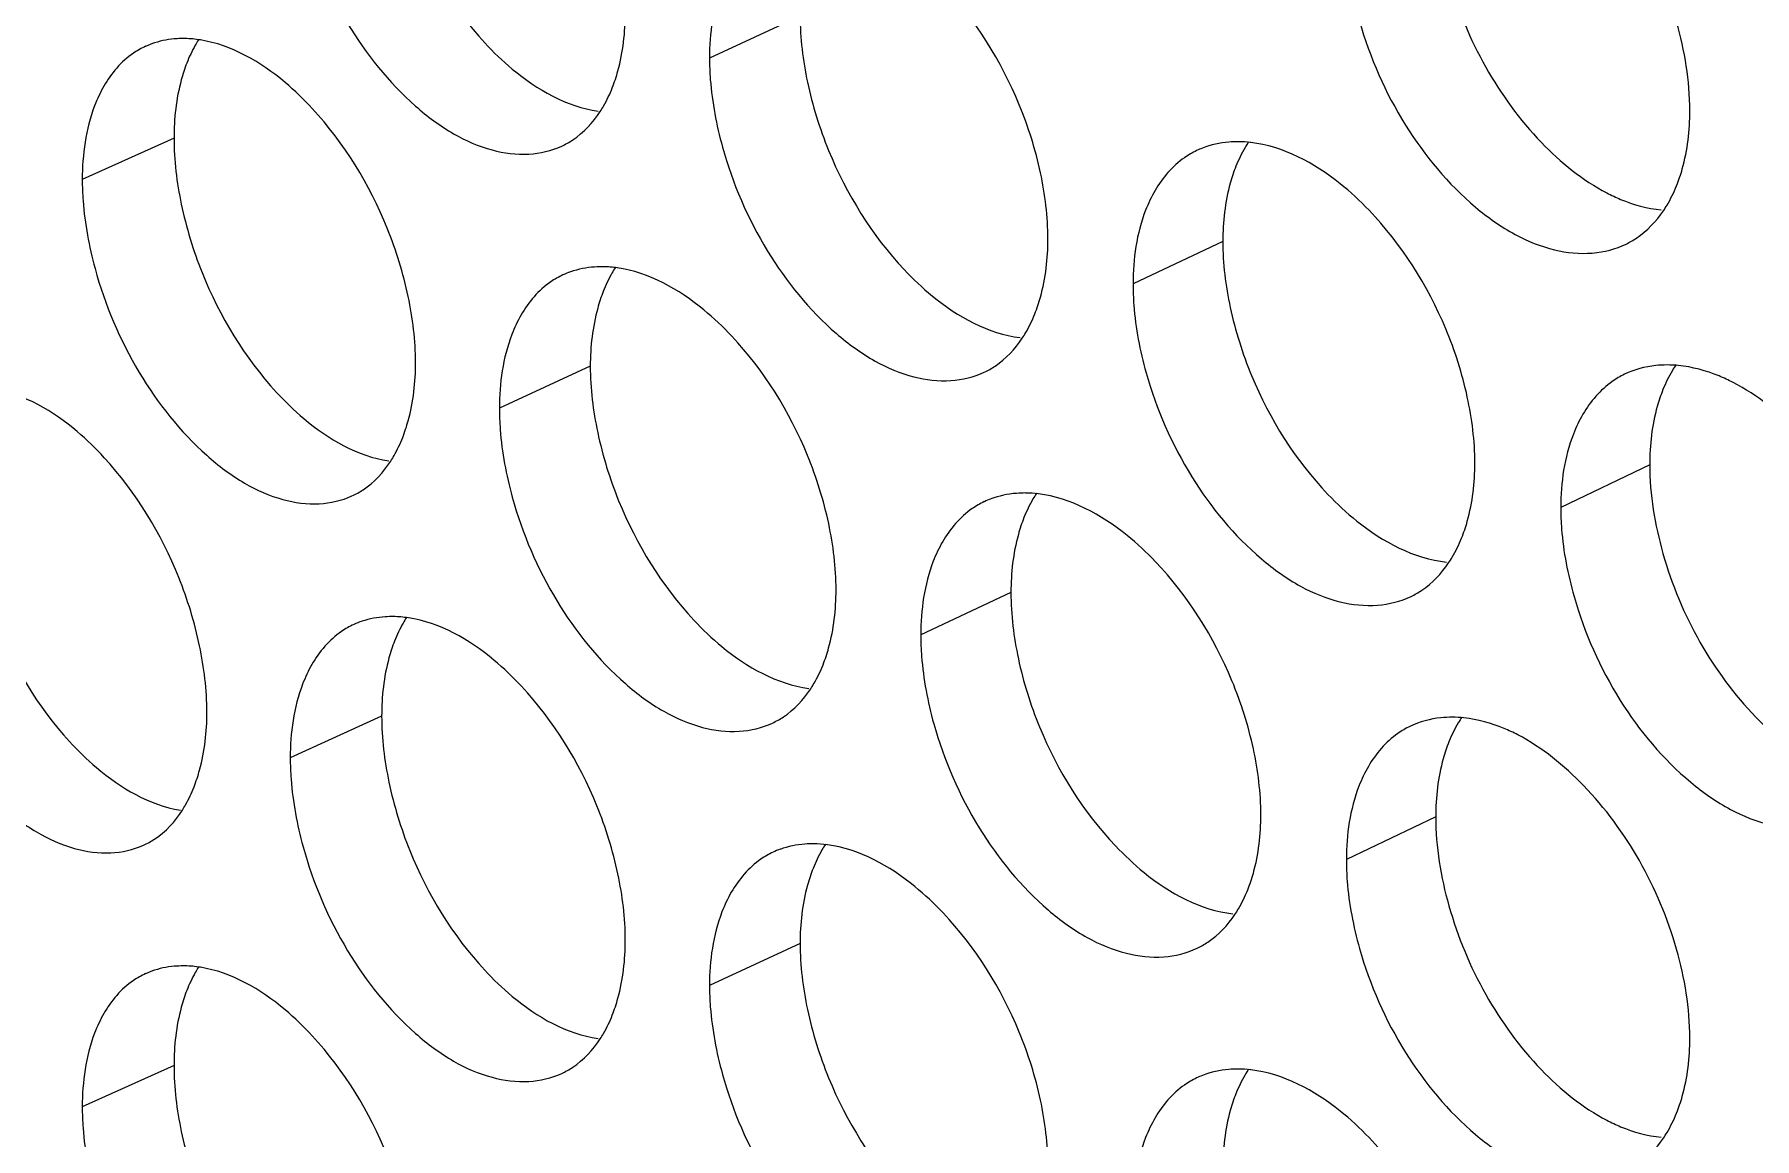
# Model space of a CAD drawing. Header units: millimetres. Extents: x 1177 to 4147, y 93 to 2194.
# Drawn here: x 2562.51 to 2577.12, y 894.5 to 903.88 of the extents above; entities that cross this region are included whole.
import ezdxf

# ---------------------------------------------------------------- set-up
doc = ezdxf.new("R2010")
doc.units = ezdxf.units.MM
doc.header["$LTSCALE"] = 0.1
doc.layers.get('0').update_dxf_attribs({"lineweight": 13})
doc.layers.add('标注', color=251, linetype='Continuous', lineweight=9)

# ---------------------------------------------------------------- blocks, each defined once
blk = doc.blocks.new('02')
at = {"layer": '标注'}
for p, q in [((4439.148, 882.748), (4438.049, 882.237)), ((4431.553, 881.268), (4430.44, 880.765)), ((4431.553, 881.268), (4430.44, 880.765)), ((4444.276, 880.014), (4443.187, 879.499)), ((4436.603, 878.499), (4435.5, 877.991)), ((4436.603, 878.499), (4435.5, 877.991)), ((4449.455, 877.305), (4448.376, 876.785)), ((4441.706, 875.753), (4440.612, 875.24)), ((4441.706, 875.753), (4440.612, 875.24)), ((4434.072, 874.255), (4432.963, 873.75)), ((4446.859, 873.032), (4445.775, 872.514)), ((4446.859, 873.032), (4445.775, 872.514)), ((4439.148, 871.498), (4438.049, 870.987)), ((4431.553, 870.018), (4430.44, 869.515))]:
    blk.add_line(p, q, dxfattribs=at)
for centre, radius, start, end in [((4431.628, 881.454), 1.017, 107.7472, 114.3481), ((4431.628, 881.454), 1.017, 107.7472, 114.3481), ((4444.413, 880.158), 1.06, 111.219, 115.391), ((4444.455, 879.812), 1.411, 83.5175, 89.6286), ((4436.704, 878.668), 1.034, 109.1713, 114.7632), ((4436.704, 878.668), 1.034, 109.1713, 114.7632), ((4436.739, 878.323), 1.384, 82.0095, 89.1943), ((4436.739, 878.323), 1.384, 82.0095, 89.1943), ((4449.664, 877.085), 1.43, 84.4925, 89.9118), ((4441.831, 875.905), 1.051, 110.5478, 115.181), ((4441.831, 875.905), 1.051, 110.5478, 115.181), ((4441.87, 875.56), 1.402, 83.021, 89.4851), ((4441.87, 875.56), 1.402, 83.021, 89.4851), ((4434.159, 874.433), 1.026, 108.4653, 114.5554), ((4447.053, 872.821), 1.421, 84.008, 89.7708), ((4447.053, 872.821), 1.421, 84.008, 89.7708), ((4439.261, 871.659), 1.043, 109.8653, 114.9718), ((4439.298, 871.313), 1.393, 82.5184, 89.3404), ((4431.628, 870.204), 1.017, 107.7472, 114.3481), ((4444.413, 868.908), 1.06, 111.219, 115.391), ((4444.455, 868.562), 1.411, 83.5175, 89.6286)]:
    blk.add_arc(centre, radius, start, end, dxfattribs=at)
for points, knots in [([(4434.072, 885.505), (4434.072, 885.236), (4434.141, 884.677), (4434.473, 883.597), (4434.934, 882.842), (4435.322, 882.424)], [0, 0, 0, 0, 0.23857, 0.494512, 1, 1, 1, 1]), ([(4449.942, 881.6), (4449.942, 881.963), (4449.815, 882.715), (4449.375, 883.767), (4448.716, 884.662), (4448.152, 885.123), (4447.855, 885.278)], [0, 0, 0, 0, 0.247645, 0.51293, 0.771215, 1, 1, 1, 1]), ([(4446.859, 884.282), (4446.859, 883.919), (4446.985, 883.167), (4447.421, 882.114), (4448.076, 881.218), (4448.638, 880.756), (4448.935, 880.602)], [0, 0, 0, 0, 0.247948, 0.513377, 0.771501, 1, 1, 1, 1]), ([(4433.119, 883.921), (4433.24, 883.48), (4433.594, 882.65), (4434.278, 881.791), (4434.915, 881.313), (4435.386, 881.107), (4435.845, 881.047), (4436.132, 881.114), (4436.256, 881.171)], [0, 0, 0, 0, 0.29785, 0.579458, 0.703775, 0.813505, 0.91067, 1, 1, 1, 1]), ([(4438.314, 883.37), (4438.27, 883.293), (4438.104, 882.938), (4438.049, 882.539), (4438.049, 882.237)], [0, 0, 0, 0, 0.22617, 1, 1, 1, 1]), ([(4442.155, 880.045), (4442.155, 880.314), (4442.085, 880.872), (4441.745, 881.951), (4441.276, 882.703), (4440.884, 883.118)], [0, 0, 0, 0, 0.238218, 0.493853, 1, 1, 1, 1]), ([(4436.87, 881.879), (4436.897, 881.946), (4436.993, 882.239), (4437.028, 882.551), (4437.028, 882.788)], [0, 0, 0, 0, 0.231729, 1, 1, 1, 1]), ([(4439.148, 882.748), (4439.148, 882.479), (4439.218, 881.92), (4439.554, 880.84), (4440.02, 880.088), (4440.411, 879.672)], [0, 0, 0, 0, 0.238432, 0.494215, 1, 1, 1, 1]), ([(4445.935, 882.686), (4446.06, 882.244), (4446.427, 881.412), (4447.134, 880.559), (4447.792, 880.091), (4448.277, 879.894), (4448.748, 879.846), (4449.042, 879.921), (4449.169, 879.982)], [0, 0, 0, 0, 0.295542, 0.576027, 0.700439, 0.810823, 0.909172, 1, 1, 1, 1]), ([(4431.209, 882.381), (4431.157, 882.357), (4430.95, 882.242), (4430.791, 882.052), (4430.702, 881.897)], [0, 0, 0, 0, 0.240568, 1, 1, 1, 1]), ([(4431.209, 882.381), (4431.157, 882.357), (4430.95, 882.242), (4430.791, 882.052), (4430.702, 881.897)], [0, 0, 0, 0, 0.240568, 1, 1, 1, 1]), ([(4431.685, 882.475), (4431.653, 882.475), (4431.53, 882.473), (4431.406, 882.451), (4431.318, 882.423)], [0, 0, 0, 0, 0.25692, 1, 1, 1, 1]), ([(4431.685, 882.475), (4431.653, 882.475), (4431.53, 882.473), (4431.406, 882.451), (4431.318, 882.423)], [0, 0, 0, 0, 0.25692, 1, 1, 1, 1]), ([(4431.85, 882.46), (4431.836, 882.438), (4431.782, 882.347), (4431.737, 882.251), (4431.708, 882.176)], [0, 0, 0, 0, 0.242162, 1, 1, 1, 1]), ([(4431.85, 882.46), (4431.836, 882.438), (4431.782, 882.347), (4431.737, 882.251), (4431.708, 882.176)], [0, 0, 0, 0, 0.242162, 1, 1, 1, 1]), ([(4433.231, 881.625), (4433.127, 881.737), (4432.745, 882.109), (4432.252, 882.398), (4431.873, 882.458)], [0, 0, 0, 0, 0.28502, 1, 1, 1, 1]), ([(4433.231, 881.625), (4433.127, 881.737), (4432.745, 882.109), (4432.252, 882.398), (4431.873, 882.458)], [0, 0, 0, 0, 0.28502, 1, 1, 1, 1]), ([(4435.322, 882.424), (4435.427, 882.311), (4435.814, 881.937), (4436.316, 881.648), (4436.699, 881.594)], [0, 0, 0, 0, 0.285106, 1, 1, 1, 1]), ([(4431.708, 882.176), (4431.682, 882.11), (4431.587, 881.816), (4431.553, 881.505), (4431.553, 881.268)], [0, 0, 0, 0, 0.231346, 1, 1, 1, 1]), ([(4431.708, 882.176), (4431.682, 882.11), (4431.587, 881.816), (4431.553, 881.505), (4431.553, 881.268)], [0, 0, 0, 0, 0.231346, 1, 1, 1, 1]), ([(4438.049, 882.237), (4438.049, 882.151), (4438.064, 881.787), (4438.133, 881.426), (4438.207, 881.159)], [0, 0, 0, 0, 0.238316, 1, 1, 1, 1]), ([(4430.702, 881.897), (4430.658, 881.821), (4430.494, 881.465), (4430.44, 881.067), (4430.44, 880.765)], [0, 0, 0, 0, 0.225445, 1, 1, 1, 1]), ([(4430.702, 881.897), (4430.658, 881.821), (4430.494, 881.465), (4430.44, 881.067), (4430.44, 880.765)], [0, 0, 0, 0, 0.225445, 1, 1, 1, 1]), ([(4436.723, 881.589), (4436.737, 881.611), (4436.794, 881.704), (4436.84, 881.803), (4436.87, 881.879)], [0, 0, 0, 0, 0.242235, 1, 1, 1, 1]), ([(4434.484, 878.544), (4434.484, 878.813), (4434.414, 879.371), (4434.08, 880.452), (4433.619, 881.207), (4433.231, 881.625)], [0, 0, 0, 0, 0.238425, 0.494301, 1, 1, 1, 1]), ([(4434.484, 878.544), (4434.484, 878.813), (4434.414, 879.371), (4434.08, 880.452), (4433.619, 881.207), (4433.231, 881.625)], [0, 0, 0, 0, 0.238425, 0.494301, 1, 1, 1, 1]), ([(4436.256, 881.171), (4436.303, 881.192), (4436.487, 881.295), (4436.636, 881.456), (4436.723, 881.589)], [0, 0, 0, 0, 0.242501, 1, 1, 1, 1]), ([(4449.781, 880.69), (4449.808, 880.756), (4449.907, 881.05), (4449.942, 881.363), (4449.942, 881.6)], [0, 0, 0, 0, 0.232474, 1, 1, 1, 1]), ([(4431.553, 881.268), (4431.553, 880.999), (4431.622, 880.44), (4431.952, 879.359), (4432.41, 878.602), (4432.797, 878.183)], [0, 0, 0, 0, 0.238639, 0.494661, 1, 1, 1, 1]), ([(4431.553, 881.268), (4431.553, 880.999), (4431.622, 880.44), (4431.952, 879.359), (4432.41, 878.602), (4432.797, 878.183)], [0, 0, 0, 0, 0.238639, 0.494661, 1, 1, 1, 1]), ([(4438.207, 881.159), (4438.329, 880.717), (4438.688, 879.887), (4439.382, 879.03), (4440.027, 878.556), (4440.504, 878.354), (4440.967, 878.299), (4441.257, 878.368), (4441.383, 878.427)], [0, 0, 0, 0, 0.29692, 0.578074, 0.702428, 0.812421, 0.910064, 1, 1, 1, 1]), ([(4443.959, 881.116), (4443.908, 881.091), (4443.703, 880.973), (4443.544, 880.786), (4443.454, 880.631)], [0, 0, 0, 0, 0.241601, 1, 1, 1, 1]), ([(4444.464, 881.223), (4444.426, 881.223), (4444.279, 881.218), (4444.132, 881.186), (4444.03, 881.146)], [0, 0, 0, 0, 0.257534, 1, 1, 1, 1]), ([(4444.59, 881.223), (4444.575, 881.2), (4444.515, 881.105), (4444.467, 881.004), (4444.435, 880.925)], [0, 0, 0, 0, 0.242329, 1, 1, 1, 1]), ([(4446.05, 880.392), (4445.94, 880.507), (4445.535, 880.884), (4445.01, 881.17), (4444.615, 881.214)], [0, 0, 0, 0, 0.284731, 1, 1, 1, 1]), ([(4444.435, 880.925), (4444.409, 880.858), (4444.311, 880.564), (4444.276, 880.252), (4444.276, 880.014)], [0, 0, 0, 0, 0.232089, 1, 1, 1, 1]), ([(4430.44, 880.765), (4430.44, 880.678), (4430.455, 880.314), (4430.522, 879.953), (4430.595, 879.686)], [0, 0, 0, 0, 0.238227, 1, 1, 1, 1]), ([(4430.44, 880.765), (4430.44, 880.678), (4430.455, 880.314), (4430.522, 879.953), (4430.595, 879.686)], [0, 0, 0, 0, 0.238227, 1, 1, 1, 1]), ([(4449.621, 880.385), (4449.637, 880.408), (4449.698, 880.505), (4449.749, 880.609), (4449.781, 880.69)], [0, 0, 0, 0, 0.242432, 1, 1, 1, 1]), ([(4443.454, 880.631), (4443.41, 880.555), (4443.243, 880.2), (4443.187, 879.801), (4443.187, 879.499)], [0, 0, 0, 0, 0.226658, 1, 1, 1, 1]), ([(4448.935, 880.602), (4448.99, 880.574), (4449.199, 880.476), (4449.427, 880.413), (4449.595, 880.397)], [0, 0, 0, 0, 0.266559, 1, 1, 1, 1]), ([(4447.334, 877.325), (4447.334, 877.594), (4447.263, 878.152), (4446.92, 879.231), (4446.446, 879.98), (4446.05, 880.392)], [0, 0, 0, 0, 0.238081, 0.493556, 1, 1, 1, 1]), ([(4449.169, 879.982), (4449.213, 880.004), (4449.39, 880.105), (4449.535, 880.258), (4449.621, 880.385)], [0, 0, 0, 0, 0.2437, 1, 1, 1, 1]), ([(4441.996, 879.135), (4442.023, 879.202), (4442.12, 879.495), (4442.155, 879.807), (4442.155, 880.045)], [0, 0, 0, 0, 0.232027, 1, 1, 1, 1]), ([(4444.276, 880.014), (4444.276, 879.746), (4444.347, 879.187), (4444.686, 878.108), (4445.157, 877.358), (4445.552, 876.945)], [0, 0, 0, 0, 0.238296, 0.493918, 1, 1, 1, 1]), ([(4430.595, 879.686), (4430.715, 879.245), (4431.066, 878.416), (4431.746, 877.556), (4432.379, 877.075), (4432.847, 876.867), (4433.303, 876.806), (4433.588, 876.87), (4433.712, 876.927)], [0, 0, 0, 0, 0.298318, 0.580156, 0.704454, 0.814053, 0.910977, 1, 1, 1, 1]), ([(4430.595, 879.686), (4430.715, 879.245), (4431.066, 878.416), (4431.746, 877.556), (4432.379, 877.075), (4432.847, 876.867), (4433.303, 876.806), (4433.588, 876.87), (4433.712, 876.927)], [0, 0, 0, 0, 0.298318, 0.580156, 0.704454, 0.814053, 0.910977, 1, 1, 1, 1]), ([(4436.27, 879.607), (4436.219, 879.583), (4436.013, 879.467), (4435.853, 879.278), (4435.764, 879.123)], [0, 0, 0, 0, 0.240997, 1, 1, 1, 1]), ([(4436.27, 879.607), (4436.219, 879.583), (4436.013, 879.467), (4435.853, 879.278), (4435.764, 879.123)], [0, 0, 0, 0, 0.240997, 1, 1, 1, 1]), ([(4436.758, 879.706), (4436.724, 879.707), (4436.59, 879.703), (4436.457, 879.677), (4436.364, 879.645)], [0, 0, 0, 0, 0.257182, 1, 1, 1, 1]), ([(4436.758, 879.706), (4436.724, 879.707), (4436.59, 879.703), (4436.457, 879.677), (4436.364, 879.645)], [0, 0, 0, 0, 0.257182, 1, 1, 1, 1]), ([(4436.907, 879.697), (4436.893, 879.675), (4436.837, 879.583), (4436.79, 879.484), (4436.76, 879.408)], [0, 0, 0, 0, 0.24222, 1, 1, 1, 1]), ([(4436.907, 879.697), (4436.893, 879.675), (4436.837, 879.583), (4436.79, 879.484), (4436.76, 879.408)], [0, 0, 0, 0, 0.24222, 1, 1, 1, 1]), ([(4438.32, 878.864), (4438.214, 878.977), (4437.822, 879.351), (4437.316, 879.639), (4436.931, 879.693)], [0, 0, 0, 0, 0.284921, 1, 1, 1, 1]), ([(4438.32, 878.864), (4438.214, 878.977), (4437.822, 879.351), (4437.316, 879.639), (4436.931, 879.693)], [0, 0, 0, 0, 0.284921, 1, 1, 1, 1]), ([(4440.411, 879.672), (4440.518, 879.558), (4440.914, 879.182), (4441.429, 878.895), (4441.819, 878.847)], [0, 0, 0, 0, 0.284983, 1, 1, 1, 1]), ([(4436.76, 879.408), (4436.734, 879.341), (4436.638, 879.048), (4436.603, 878.736), (4436.603, 878.499)], [0, 0, 0, 0, 0.231643, 1, 1, 1, 1]), ([(4436.76, 879.408), (4436.734, 879.341), (4436.638, 879.048), (4436.603, 878.736), (4436.603, 878.499)], [0, 0, 0, 0, 0.231643, 1, 1, 1, 1]), ([(4443.187, 879.499), (4443.187, 879.412), (4443.202, 879.048), (4443.271, 878.688), (4443.346, 878.421)], [0, 0, 0, 0, 0.238377, 1, 1, 1, 1]), ([(4435.764, 879.123), (4435.72, 879.046), (4435.555, 878.691), (4435.5, 878.293), (4435.5, 877.991)], [0, 0, 0, 0, 0.225927, 1, 1, 1, 1]), ([(4435.764, 879.123), (4435.72, 879.046), (4435.555, 878.691), (4435.5, 878.293), (4435.5, 877.991)], [0, 0, 0, 0, 0.225927, 1, 1, 1, 1]), ([(4441.844, 878.839), (4441.858, 878.862), (4441.917, 878.956), (4441.965, 879.057), (4441.996, 879.135)], [0, 0, 0, 0, 0.242305, 1, 1, 1, 1]), ([(4439.585, 875.788), (4439.585, 876.057), (4439.515, 876.616), (4439.177, 877.695), (4438.711, 878.448), (4438.32, 878.864)], [0, 0, 0, 0, 0.238287, 0.494002, 1, 1, 1, 1]), ([(4439.585, 875.788), (4439.585, 876.057), (4439.515, 876.616), (4439.177, 877.695), (4438.711, 878.448), (4438.32, 878.864)], [0, 0, 0, 0, 0.238287, 0.494002, 1, 1, 1, 1]), ([(4441.383, 878.427), (4441.428, 878.449), (4441.61, 878.551), (4441.757, 878.708), (4441.844, 878.839)], [0, 0, 0, 0, 0.243002, 1, 1, 1, 1]), ([(4434.327, 877.635), (4434.353, 877.702), (4434.449, 877.995), (4434.484, 878.307), (4434.484, 878.544)], [0, 0, 0, 0, 0.23158, 1, 1, 1, 1]), ([(4434.327, 877.635), (4434.353, 877.702), (4434.449, 877.995), (4434.484, 878.307), (4434.484, 878.544)], [0, 0, 0, 0, 0.23158, 1, 1, 1, 1]), ([(4436.603, 878.499), (4436.603, 878.229), (4436.673, 877.671), (4437.007, 876.591), (4437.47, 875.837), (4437.86, 875.42)], [0, 0, 0, 0, 0.238501, 0.494363, 1, 1, 1, 1]), ([(4436.603, 878.499), (4436.603, 878.229), (4436.673, 877.671), (4437.007, 876.591), (4437.47, 875.837), (4437.86, 875.42)], [0, 0, 0, 0, 0.238501, 0.494363, 1, 1, 1, 1]), ([(4443.346, 878.421), (4443.47, 877.979), (4443.834, 877.148), (4444.537, 876.294), (4445.19, 875.823), (4445.673, 875.625), (4446.142, 875.574), (4446.434, 875.647), (4446.561, 875.708)], [0, 0, 0, 0, 0.295999, 0.576706, 0.701098, 0.811352, 0.909467, 1, 1, 1, 1]), ([(4449.148, 878.402), (4449.097, 878.377), (4448.894, 878.258), (4448.735, 878.071), (4448.645, 877.917)], [0, 0, 0, 0, 0.241979, 1, 1, 1, 1]), ([(4449.666, 878.515), (4449.62, 878.515), (4449.443, 878.506), (4449.267, 878.459), (4449.148, 878.402)], [0, 0, 0, 0, 0.258394, 1, 1, 1, 1]), ([(4449.775, 878.52), (4449.76, 878.497), (4449.699, 878.4), (4449.648, 878.297), (4449.616, 878.216)], [0, 0, 0, 0, 0.242417, 1, 1, 1, 1]), ([(4450.466, 878.304), (4450.411, 878.332), (4450.2, 878.43), (4449.971, 878.492), (4449.801, 878.508)], [0, 0, 0, 0, 0.266613, 1, 1, 1, 1]), ([(4430.706, 877.39), (4430.604, 877.502), (4430.226, 877.871), (4429.739, 878.162), (4429.364, 878.224)], [0, 0, 0, 0, 0.285061, 1, 1, 1, 1]), ([(4432.797, 878.183), (4432.9, 878.071), (4433.283, 877.698), (4433.779, 877.408), (4434.158, 877.351)], [0, 0, 0, 0, 0.285159, 1, 1, 1, 1]), ([(4432.797, 878.183), (4432.9, 878.071), (4433.283, 877.698), (4433.779, 877.408), (4434.158, 877.351)], [0, 0, 0, 0, 0.285159, 1, 1, 1, 1]), ([(4449.616, 878.216), (4449.589, 878.15), (4449.491, 877.856), (4449.455, 877.543), (4449.455, 877.305)], [0, 0, 0, 0, 0.232387, 1, 1, 1, 1]), ([(4452.564, 874.631), (4452.564, 874.994), (4452.436, 875.746), (4451.993, 876.797), (4451.331, 877.691), (4450.765, 878.15), (4450.466, 878.304)], [0, 0, 0, 0, 0.24746, 0.512581, 0.770891, 1, 1, 1, 1]), ([(4435.5, 877.991), (4435.5, 877.904), (4435.515, 877.54), (4435.583, 877.179), (4435.657, 876.912)], [0, 0, 0, 0, 0.238286, 1, 1, 1, 1]), ([(4435.5, 877.991), (4435.5, 877.904), (4435.515, 877.54), (4435.583, 877.179), (4435.657, 876.912)], [0, 0, 0, 0, 0.238286, 1, 1, 1, 1]), ([(4448.645, 877.917), (4448.6, 877.84), (4448.432, 877.486), (4448.376, 877.086), (4448.376, 876.785)], [0, 0, 0, 0, 0.227147, 1, 1, 1, 1]), ([(4434.182, 877.348), (4434.196, 877.37), (4434.251, 877.462), (4434.297, 877.56), (4434.327, 877.635)], [0, 0, 0, 0, 0.242205, 1, 1, 1, 1]), ([(4434.182, 877.348), (4434.196, 877.37), (4434.251, 877.462), (4434.297, 877.56), (4434.327, 877.635)], [0, 0, 0, 0, 0.242205, 1, 1, 1, 1]), ([(4431.952, 874.305), (4431.952, 874.574), (4431.883, 875.133), (4431.551, 876.214), (4431.092, 876.97), (4430.706, 877.39)], [0, 0, 0, 0, 0.238495, 0.494451, 1, 1, 1, 1]), ([(4433.712, 876.927), (4433.759, 876.948), (4433.945, 877.051), (4434.095, 877.213), (4434.182, 877.348)], [0, 0, 0, 0, 0.242239, 1, 1, 1, 1]), ([(4433.712, 876.927), (4433.759, 876.948), (4433.945, 877.051), (4434.095, 877.213), (4434.182, 877.348)], [0, 0, 0, 0, 0.242239, 1, 1, 1, 1]), ([(4447.173, 876.415), (4447.2, 876.482), (4447.299, 876.776), (4447.334, 877.088), (4447.334, 877.325)], [0, 0, 0, 0, 0.232325, 1, 1, 1, 1]), ([(4449.455, 877.305), (4449.455, 876.942), (4449.582, 876.19), (4450.02, 875.139), (4450.678, 874.244), (4451.243, 873.784), (4451.541, 873.63)], [0, 0, 0, 0, 0.247764, 0.513029, 0.771178, 1, 1, 1, 1]), ([(4429.047, 877.036), (4429.047, 876.767), (4429.116, 876.208), (4429.444, 875.127), (4429.9, 874.369), (4430.284, 873.949)], [0, 0, 0, 0, 0.238709, 0.494811, 1, 1, 1, 1]), ([(4435.657, 876.912), (4435.778, 876.47), (4436.135, 875.641), (4436.823, 874.783), (4437.464, 874.307), (4437.939, 874.102), (4438.399, 874.045), (4438.688, 874.113), (4438.813, 874.171)], [0, 0, 0, 0, 0.297384, 0.578764, 0.7031, 0.812961, 0.910366, 1, 1, 1, 1]), ([(4435.657, 876.912), (4435.778, 876.47), (4436.135, 875.641), (4436.823, 874.783), (4437.464, 874.307), (4437.939, 874.102), (4438.399, 874.045), (4438.688, 874.113), (4438.813, 874.171)], [0, 0, 0, 0, 0.297384, 0.578764, 0.7031, 0.812961, 0.910366, 1, 1, 1, 1]), ([(4441.883, 876.962), (4441.846, 876.962), (4441.703, 876.957), (4441.561, 876.927), (4441.462, 876.89)], [0, 0, 0, 0, 0.257421, 1, 1, 1, 1]), ([(4441.883, 876.962), (4441.846, 876.962), (4441.703, 876.957), (4441.561, 876.927), (4441.462, 876.89)], [0, 0, 0, 0, 0.257421, 1, 1, 1, 1]), ([(4442.016, 876.958), (4442.001, 876.936), (4441.943, 876.842), (4441.895, 876.741), (4441.864, 876.663)], [0, 0, 0, 0, 0.24229, 1, 1, 1, 1]), ([(4442.016, 876.958), (4442.001, 876.936), (4441.943, 876.842), (4441.895, 876.741), (4441.864, 876.663)], [0, 0, 0, 0, 0.24229, 1, 1, 1, 1]), ([(4443.46, 876.127), (4443.352, 876.241), (4442.951, 876.617), (4442.433, 876.904), (4442.04, 876.951)], [0, 0, 0, 0, 0.2848, 1, 1, 1, 1]), ([(4443.46, 876.127), (4443.352, 876.241), (4442.951, 876.617), (4442.433, 876.904), (4442.04, 876.951)], [0, 0, 0, 0, 0.2848, 1, 1, 1, 1]), ([(4445.552, 876.945), (4445.662, 876.83), (4446.067, 876.451), (4446.594, 876.166), (4446.991, 876.124)], [0, 0, 0, 0, 0.28484, 1, 1, 1, 1]), ([(4441.383, 876.857), (4441.332, 876.833), (4441.127, 876.715), (4440.967, 876.527), (4440.878, 876.372)], [0, 0, 0, 0, 0.241405, 1, 1, 1, 1]), ([(4441.383, 876.857), (4441.332, 876.833), (4441.127, 876.715), (4440.967, 876.527), (4440.878, 876.372)], [0, 0, 0, 0, 0.241405, 1, 1, 1, 1]), ([(4448.376, 876.785), (4448.376, 876.698), (4448.391, 876.334), (4448.461, 875.974), (4448.537, 875.708)], [0, 0, 0, 0, 0.238439, 1, 1, 1, 1]), ([(4441.864, 876.663), (4441.838, 876.596), (4441.74, 876.303), (4441.706, 875.99), (4441.706, 875.753)], [0, 0, 0, 0, 0.231941, 1, 1, 1, 1]), ([(4441.864, 876.663), (4441.838, 876.596), (4441.74, 876.303), (4441.706, 875.99), (4441.706, 875.753)], [0, 0, 0, 0, 0.231941, 1, 1, 1, 1]), ([(4440.878, 876.372), (4440.833, 876.296), (4440.667, 875.941), (4440.612, 875.542), (4440.612, 875.24)], [0, 0, 0, 0, 0.226413, 1, 1, 1, 1]), ([(4440.878, 876.372), (4440.833, 876.296), (4440.667, 875.941), (4440.612, 875.542), (4440.612, 875.24)], [0, 0, 0, 0, 0.226413, 1, 1, 1, 1]), ([(4447.016, 876.114), (4447.031, 876.137), (4447.092, 876.233), (4447.141, 876.336), (4447.173, 876.415)], [0, 0, 0, 0, 0.242387, 1, 1, 1, 1]), ([(4444.738, 873.057), (4444.738, 873.326), (4444.667, 873.884), (4444.326, 874.963), (4443.855, 875.713), (4443.46, 876.127)], [0, 0, 0, 0, 0.23815, 0.493704, 1, 1, 1, 1]), ([(4444.738, 873.057), (4444.738, 873.326), (4444.667, 873.884), (4444.326, 874.963), (4443.855, 875.713), (4443.46, 876.127)], [0, 0, 0, 0, 0.23815, 0.493704, 1, 1, 1, 1]), ([(4446.561, 875.708), (4446.606, 875.729), (4446.784, 875.831), (4446.93, 875.985), (4447.016, 876.114)], [0, 0, 0, 0, 0.243475, 1, 1, 1, 1]), ([(4439.427, 874.879), (4439.453, 874.946), (4439.55, 875.239), (4439.585, 875.551), (4439.585, 875.788)], [0, 0, 0, 0, 0.231878, 1, 1, 1, 1]), ([(4439.427, 874.879), (4439.453, 874.946), (4439.55, 875.239), (4439.585, 875.551), (4439.585, 875.788)], [0, 0, 0, 0, 0.231878, 1, 1, 1, 1]), ([(4441.706, 875.753), (4441.706, 875.484), (4441.776, 874.926), (4442.114, 873.846), (4442.582, 873.095), (4442.975, 872.68)], [0, 0, 0, 0, 0.238364, 0.494066, 1, 1, 1, 1]), ([(4441.706, 875.753), (4441.706, 875.484), (4441.776, 874.926), (4442.114, 873.846), (4442.582, 873.095), (4442.975, 872.68)], [0, 0, 0, 0, 0.238364, 0.494066, 1, 1, 1, 1]), ([(4448.537, 875.708), (4448.662, 875.265), (4449.032, 874.432), (4449.744, 873.581), (4450.405, 873.115), (4450.894, 872.92), (4451.368, 872.874), (4451.662, 872.951), (4451.79, 873.013)], [0, 0, 0, 0, 0.295087, 0.575352, 0.699785, 0.810298, 0.90888, 1, 1, 1, 1]), ([(4428.084, 875.456), (4428.203, 875.016), (4428.552, 874.187), (4429.226, 873.326), (4429.855, 872.844), (4430.321, 872.634), (4430.774, 872.57), (4431.058, 872.633), (4431.182, 872.689)], [0, 0, 0, 0, 0.298788, 0.580857, 0.705138, 0.814605, 0.911286, 1, 1, 1, 1]), ([(4434.215, 875.462), (4434.182, 875.463), (4434.053, 875.46), (4433.925, 875.436), (4433.835, 875.406)], [0, 0, 0, 0, 0.257054, 1, 1, 1, 1]), ([(4434.372, 875.45), (4434.358, 875.429), (4434.303, 875.337), (4434.257, 875.24), (4434.228, 875.164)], [0, 0, 0, 0, 0.242189, 1, 1, 1, 1]), ([(4435.769, 874.617), (4435.664, 874.729), (4435.277, 875.102), (4434.778, 875.391), (4434.396, 875.447)], [0, 0, 0, 0, 0.284973, 1, 1, 1, 1]), ([(4433.733, 875.366), (4433.681, 875.342), (4433.475, 875.226), (4433.315, 875.037), (4433.226, 874.882)], [0, 0, 0, 0, 0.240785, 1, 1, 1, 1]), ([(4437.86, 875.42), (4437.966, 875.306), (4438.358, 874.931), (4438.866, 874.643), (4439.253, 874.592)], [0, 0, 0, 0, 0.285047, 1, 1, 1, 1]), ([(4437.86, 875.42), (4437.966, 875.306), (4438.358, 874.931), (4438.866, 874.643), (4439.253, 874.592)], [0, 0, 0, 0, 0.285047, 1, 1, 1, 1]), ([(4440.612, 875.24), (4440.612, 875.153), (4440.627, 874.79), (4440.696, 874.429), (4440.77, 874.162)], [0, 0, 0, 0, 0.238347, 1, 1, 1, 1]), ([(4440.612, 875.24), (4440.612, 875.153), (4440.627, 874.79), (4440.696, 874.429), (4440.77, 874.162)], [0, 0, 0, 0, 0.238347, 1, 1, 1, 1]), ([(4434.228, 875.164), (4434.202, 875.098), (4434.106, 874.804), (4434.072, 874.492), (4434.072, 874.255)], [0, 0, 0, 0, 0.231495, 1, 1, 1, 1]), ([(4433.226, 874.882), (4433.182, 874.806), (4433.018, 874.45), (4432.963, 874.052), (4432.963, 873.75)], [0, 0, 0, 0, 0.225686, 1, 1, 1, 1]), ([(4439.277, 874.586), (4439.291, 874.609), (4439.349, 874.702), (4439.396, 874.802), (4439.427, 874.879)], [0, 0, 0, 0, 0.242268, 1, 1, 1, 1]), ([(4439.277, 874.586), (4439.291, 874.609), (4439.349, 874.702), (4439.396, 874.802), (4439.427, 874.879)], [0, 0, 0, 0, 0.242268, 1, 1, 1, 1]), ([(4437.028, 871.538), (4437.028, 871.807), (4436.958, 872.366), (4436.622, 873.446), (4436.159, 874.199), (4435.769, 874.617)], [0, 0, 0, 0, 0.238356, 0.494151, 1, 1, 1, 1]), ([(4438.813, 874.171), (4438.859, 874.193), (4439.042, 874.295), (4439.19, 874.454), (4439.277, 874.586)], [0, 0, 0, 0, 0.242755, 1, 1, 1, 1]), ([(4438.813, 874.171), (4438.859, 874.193), (4439.042, 874.295), (4439.19, 874.454), (4439.277, 874.586)], [0, 0, 0, 0, 0.242755, 1, 1, 1, 1]), ([(4431.796, 873.397), (4431.822, 873.464), (4431.918, 873.757), (4431.952, 874.068), (4431.952, 874.305)], [0, 0, 0, 0, 0.231431, 1, 1, 1, 1]), ([(4434.072, 874.255), (4434.072, 873.986), (4434.141, 873.427), (4434.473, 872.347), (4434.934, 871.592), (4435.322, 871.174)], [0, 0, 0, 0, 0.23857, 0.494512, 1, 1, 1, 1]), ([(4447.059, 874.241), (4447.013, 874.241), (4446.838, 874.233), (4446.665, 874.187), (4446.547, 874.131)], [0, 0, 0, 0, 0.258386, 1, 1, 1, 1]), ([(4447.059, 874.241), (4447.013, 874.241), (4446.838, 874.233), (4446.665, 874.187), (4446.547, 874.131)], [0, 0, 0, 0, 0.258386, 1, 1, 1, 1]), ([(4447.176, 874.243), (4447.161, 874.221), (4447.101, 874.125), (4447.051, 874.022), (4447.019, 873.943)], [0, 0, 0, 0, 0.242372, 1, 1, 1, 1]), ([(4447.176, 874.243), (4447.161, 874.221), (4447.101, 874.125), (4447.051, 874.022), (4447.019, 873.943)], [0, 0, 0, 0, 0.242372, 1, 1, 1, 1]), ([(4447.855, 874.028), (4447.8, 874.056), (4447.593, 874.153), (4447.368, 874.216), (4447.201, 874.233)], [0, 0, 0, 0, 0.266572, 1, 1, 1, 1]), ([(4447.855, 874.028), (4447.8, 874.056), (4447.593, 874.153), (4447.368, 874.216), (4447.201, 874.233)], [0, 0, 0, 0, 0.266572, 1, 1, 1, 1]), ([(4440.77, 874.162), (4440.893, 873.72), (4441.255, 872.889), (4441.953, 872.034), (4442.602, 871.562), (4443.082, 871.361), (4443.548, 871.308), (4443.839, 871.38), (4443.965, 871.439)], [0, 0, 0, 0, 0.296459, 0.577388, 0.701761, 0.811885, 0.909764, 1, 1, 1, 1]), ([(4440.77, 874.162), (4440.893, 873.72), (4441.255, 872.889), (4441.953, 872.034), (4442.602, 871.562), (4443.082, 871.361), (4443.548, 871.308), (4443.839, 871.38), (4443.965, 871.439)], [0, 0, 0, 0, 0.296459, 0.577388, 0.701761, 0.811885, 0.909764, 1, 1, 1, 1]), ([(4446.547, 874.131), (4446.496, 874.106), (4446.292, 873.988), (4446.133, 873.8), (4446.043, 873.646)], [0, 0, 0, 0, 0.241792, 1, 1, 1, 1]), ([(4446.547, 874.131), (4446.496, 874.106), (4446.292, 873.988), (4446.133, 873.8), (4446.043, 873.646)], [0, 0, 0, 0, 0.241792, 1, 1, 1, 1]), ([(4449.942, 870.35), (4449.942, 870.713), (4449.815, 871.465), (4449.375, 872.517), (4448.716, 873.412), (4448.152, 873.873), (4447.855, 874.028)], [0, 0, 0, 0, 0.247645, 0.51293, 0.771215, 1, 1, 1, 1]), ([(4449.942, 870.35), (4449.942, 870.713), (4449.815, 871.465), (4449.375, 872.517), (4448.716, 873.412), (4448.152, 873.873), (4447.855, 874.028)], [0, 0, 0, 0, 0.247645, 0.51293, 0.771215, 1, 1, 1, 1]), ([(4430.284, 873.949), (4430.387, 873.837), (4430.765, 873.466), (4431.254, 873.175), (4431.631, 873.115)], [0, 0, 0, 0, 0.285206, 1, 1, 1, 1]), ([(4447.019, 873.943), (4446.993, 873.876), (4446.895, 873.582), (4446.859, 873.269), (4446.859, 873.032)], [0, 0, 0, 0, 0.232238, 1, 1, 1, 1]), ([(4447.019, 873.943), (4446.993, 873.876), (4446.895, 873.582), (4446.859, 873.269), (4446.859, 873.032)], [0, 0, 0, 0, 0.232238, 1, 1, 1, 1]), ([(4432.963, 873.75), (4432.963, 873.663), (4432.978, 873.299), (4433.046, 872.938), (4433.119, 872.671)], [0, 0, 0, 0, 0.238256, 1, 1, 1, 1]), ([(4446.043, 873.646), (4445.998, 873.569), (4445.831, 873.215), (4445.775, 872.816), (4445.775, 872.514)], [0, 0, 0, 0, 0.226902, 1, 1, 1, 1]), ([(4446.043, 873.646), (4445.998, 873.569), (4445.831, 873.215), (4445.775, 872.816), (4445.775, 872.514)], [0, 0, 0, 0, 0.226902, 1, 1, 1, 1]), ([(4431.654, 873.114), (4431.667, 873.135), (4431.722, 873.226), (4431.767, 873.323), (4431.796, 873.397)], [0, 0, 0, 0, 0.242178, 1, 1, 1, 1]), ([(4431.182, 872.689), (4431.229, 872.71), (4431.417, 872.813), (4431.567, 872.977), (4431.654, 873.114)], [0, 0, 0, 0, 0.241969, 1, 1, 1, 1]), ([(4444.578, 872.147), (4444.605, 872.214), (4444.703, 872.507), (4444.738, 872.82), (4444.738, 873.057)], [0, 0, 0, 0, 0.232176, 1, 1, 1, 1]), ([(4444.578, 872.147), (4444.605, 872.214), (4444.703, 872.507), (4444.738, 872.82), (4444.738, 873.057)], [0, 0, 0, 0, 0.232176, 1, 1, 1, 1]), ([(4446.859, 873.032), (4446.859, 872.669), (4446.985, 871.917), (4447.421, 870.864), (4448.076, 869.968), (4448.638, 869.506), (4448.935, 869.352)], [0, 0, 0, 0, 0.247948, 0.513377, 0.771501, 1, 1, 1, 1]), ([(4446.859, 873.032), (4446.859, 872.669), (4446.985, 871.917), (4447.421, 870.864), (4448.076, 869.968), (4448.638, 869.506), (4448.935, 869.352)], [0, 0, 0, 0, 0.247948, 0.513377, 0.771501, 1, 1, 1, 1]), ([(4433.119, 872.671), (4433.24, 872.23), (4433.594, 871.4), (4434.278, 870.541), (4434.915, 870.063), (4435.386, 869.857), (4435.845, 869.797), (4436.132, 869.864), (4436.256, 869.921)], [0, 0, 0, 0, 0.29785, 0.579458, 0.703775, 0.813505, 0.91067, 1, 1, 1, 1]), ([(4438.82, 872.604), (4438.769, 872.58), (4438.563, 872.463), (4438.404, 872.274), (4438.314, 872.12)], [0, 0, 0, 0, 0.241203, 1, 1, 1, 1]), ([(4439.314, 872.706), (4439.278, 872.706), (4439.14, 872.702), (4439.003, 872.674), (4438.906, 872.639)], [0, 0, 0, 0, 0.257304, 1, 1, 1, 1]), ([(4439.455, 872.7), (4439.441, 872.678), (4439.383, 872.584), (4439.336, 872.485), (4439.306, 872.407)], [0, 0, 0, 0, 0.242253, 1, 1, 1, 1]), ([(4440.884, 871.868), (4440.776, 871.981), (4440.38, 872.356), (4439.868, 872.643), (4439.479, 872.694)], [0, 0, 0, 0, 0.284863, 1, 1, 1, 1]), ([(4442.975, 872.68), (4443.084, 872.566), (4443.484, 872.188), (4444.005, 871.902), (4444.398, 871.857)], [0, 0, 0, 0, 0.284914, 1, 1, 1, 1]), ([(4442.975, 872.68), (4443.084, 872.566), (4443.484, 872.188), (4444.005, 871.902), (4444.398, 871.857)], [0, 0, 0, 0, 0.284914, 1, 1, 1, 1]), ([(4445.775, 872.514), (4445.775, 872.427), (4445.79, 872.063), (4445.86, 871.703), (4445.935, 871.436)], [0, 0, 0, 0, 0.238408, 1, 1, 1, 1]), ([(4445.775, 872.514), (4445.775, 872.427), (4445.79, 872.063), (4445.86, 871.703), (4445.935, 871.436)], [0, 0, 0, 0, 0.238408, 1, 1, 1, 1]), ([(4439.306, 872.407), (4439.279, 872.341), (4439.183, 872.047), (4439.148, 871.735), (4439.148, 871.498)], [0, 0, 0, 0, 0.231792, 1, 1, 1, 1]), ([(4438.314, 872.12), (4438.27, 872.043), (4438.104, 871.688), (4438.049, 871.289), (4438.049, 870.987)], [0, 0, 0, 0, 0.22617, 1, 1, 1, 1]), ([(4444.423, 871.849), (4444.438, 871.871), (4444.498, 871.967), (4444.547, 872.068), (4444.578, 872.147)], [0, 0, 0, 0, 0.242345, 1, 1, 1, 1]), ([(4444.423, 871.849), (4444.438, 871.871), (4444.498, 871.967), (4444.547, 872.068), (4444.578, 872.147)], [0, 0, 0, 0, 0.242345, 1, 1, 1, 1]), ([(4442.155, 868.795), (4442.155, 869.064), (4442.085, 869.622), (4441.745, 870.701), (4441.276, 871.453), (4440.884, 871.868)], [0, 0, 0, 0, 0.238218, 0.493853, 1, 1, 1, 1]), ([(4443.965, 871.439), (4444.01, 871.461), (4444.191, 871.563), (4444.337, 871.719), (4444.423, 871.849)], [0, 0, 0, 0, 0.243242, 1, 1, 1, 1]), ([(4443.965, 871.439), (4444.01, 871.461), (4444.191, 871.563), (4444.337, 871.719), (4444.423, 871.849)], [0, 0, 0, 0, 0.243242, 1, 1, 1, 1]), ([(4436.87, 870.629), (4436.897, 870.696), (4436.993, 870.989), (4437.028, 871.301), (4437.028, 871.538)], [0, 0, 0, 0, 0.231729, 1, 1, 1, 1]), ([(4439.148, 871.498), (4439.148, 871.229), (4439.218, 870.67), (4439.554, 869.59), (4440.02, 868.838), (4440.411, 868.422)], [0, 0, 0, 0, 0.238432, 0.494215, 1, 1, 1, 1]), ([(4445.935, 871.436), (4446.06, 870.994), (4446.427, 870.162), (4447.134, 869.309), (4447.792, 868.841), (4448.277, 868.644), (4448.748, 868.596), (4449.042, 868.671), (4449.169, 868.732)], [0, 0, 0, 0, 0.295542, 0.576027, 0.700439, 0.810823, 0.909172, 1, 1, 1, 1]), ([(4445.935, 871.436), (4446.06, 870.994), (4446.427, 870.162), (4447.134, 869.309), (4447.792, 868.841), (4448.277, 868.644), (4448.748, 868.596), (4449.042, 868.671), (4449.169, 868.732)], [0, 0, 0, 0, 0.295542, 0.576027, 0.700439, 0.810823, 0.909172, 1, 1, 1, 1]), ([(4431.209, 871.131), (4431.157, 871.107), (4430.95, 870.992), (4430.791, 870.802), (4430.702, 870.647)], [0, 0, 0, 0, 0.240568, 1, 1, 1, 1]), ([(4431.685, 871.225), (4431.653, 871.225), (4431.53, 871.223), (4431.406, 871.201), (4431.318, 871.173)], [0, 0, 0, 0, 0.25692, 1, 1, 1, 1]), ([(4431.85, 871.21), (4431.836, 871.188), (4431.782, 871.097), (4431.737, 871.001), (4431.708, 870.926)], [0, 0, 0, 0, 0.242162, 1, 1, 1, 1]), ([(4433.231, 870.375), (4433.127, 870.487), (4432.745, 870.859), (4432.252, 871.148), (4431.873, 871.208)], [0, 0, 0, 0, 0.28502, 1, 1, 1, 1]), ([(4435.322, 871.174), (4435.427, 871.061), (4435.814, 870.687), (4436.316, 870.398), (4436.699, 870.344)], [0, 0, 0, 0, 0.285106, 1, 1, 1, 1]), ([(4431.708, 870.926), (4431.682, 870.86), (4431.587, 870.566), (4431.553, 870.255), (4431.553, 870.018)], [0, 0, 0, 0, 0.231346, 1, 1, 1, 1]), ([(4438.049, 870.987), (4438.049, 870.901), (4438.064, 870.537), (4438.133, 870.176), (4438.207, 869.909)], [0, 0, 0, 0, 0.238316, 1, 1, 1, 1]), ([(4430.702, 870.647), (4430.658, 870.571), (4430.494, 870.215), (4430.44, 869.817), (4430.44, 869.515)], [0, 0, 0, 0, 0.225445, 1, 1, 1, 1]), ([(4436.723, 870.339), (4436.737, 870.361), (4436.794, 870.454), (4436.84, 870.553), (4436.87, 870.629)], [0, 0, 0, 0, 0.242235, 1, 1, 1, 1]), ([(4434.484, 867.294), (4434.484, 867.563), (4434.414, 868.121), (4434.08, 869.202), (4433.619, 869.957), (4433.231, 870.375)], [0, 0, 0, 0, 0.238425, 0.494301, 1, 1, 1, 1]), ([(4436.256, 869.921), (4436.303, 869.942), (4436.487, 870.045), (4436.636, 870.206), (4436.723, 870.339)], [0, 0, 0, 0, 0.242501, 1, 1, 1, 1]), ([(4449.781, 869.44), (4449.808, 869.506), (4449.907, 869.8), (4449.942, 870.113), (4449.942, 870.35)], [0, 0, 0, 0, 0.232474, 1, 1, 1, 1]), ([(4449.781, 869.44), (4449.808, 869.506), (4449.907, 869.8), (4449.942, 870.113), (4449.942, 870.35)], [0, 0, 0, 0, 0.232474, 1, 1, 1, 1]), ([(4431.553, 870.018), (4431.553, 869.749), (4431.622, 869.19), (4431.952, 868.109), (4432.41, 867.352), (4432.797, 866.933)], [0, 0, 0, 0, 0.238639, 0.494661, 1, 1, 1, 1]), ([(4438.207, 869.909), (4438.329, 869.467), (4438.688, 868.637), (4439.382, 867.78), (4440.027, 867.306), (4440.504, 867.104), (4440.967, 867.049), (4441.257, 867.118), (4441.383, 867.177)], [0, 0, 0, 0, 0.29692, 0.578074, 0.702428, 0.812421, 0.910064, 1, 1, 1, 1]), ([(4443.959, 869.866), (4443.908, 869.841), (4443.703, 869.723), (4443.544, 869.536), (4443.454, 869.381)], [0, 0, 0, 0, 0.241601, 1, 1, 1, 1]), ([(4444.464, 869.973), (4444.426, 869.973), (4444.279, 869.968), (4444.132, 869.936), (4444.03, 869.896)], [0, 0, 0, 0, 0.257534, 1, 1, 1, 1]), ([(4444.59, 869.973), (4444.575, 869.95), (4444.515, 869.855), (4444.467, 869.754), (4444.435, 869.675)], [0, 0, 0, 0, 0.242329, 1, 1, 1, 1]), ([(4446.05, 869.142), (4445.94, 869.257), (4445.535, 869.634), (4445.01, 869.92), (4444.615, 869.964)], [0, 0, 0, 0, 0.284731, 1, 1, 1, 1]), ([(4444.435, 869.675), (4444.409, 869.608), (4444.311, 869.314), (4444.276, 869.002), (4444.276, 868.764)], [0, 0, 0, 0, 0.232089, 1, 1, 1, 1]), ([(4430.44, 869.515), (4430.44, 869.428), (4430.455, 869.064), (4430.522, 868.703), (4430.595, 868.436)], [0, 0, 0, 0, 0.238227, 1, 1, 1, 1]), ([(4443.454, 869.381), (4443.41, 869.305), (4443.243, 868.95), (4443.187, 868.551), (4443.187, 868.249)], [0, 0, 0, 0, 0.226658, 1, 1, 1, 1]), ([(4449.621, 869.135), (4449.637, 869.158), (4449.698, 869.255), (4449.749, 869.359), (4449.781, 869.44)], [0, 0, 0, 0, 0.242432, 1, 1, 1, 1]), ([(4449.621, 869.135), (4449.637, 869.158), (4449.698, 869.255), (4449.749, 869.359), (4449.781, 869.44)], [0, 0, 0, 0, 0.242432, 1, 1, 1, 1]), ([(4448.935, 869.352), (4448.99, 869.324), (4449.199, 869.226), (4449.427, 869.163), (4449.595, 869.147)], [0, 0, 0, 0, 0.266559, 1, 1, 1, 1]), ([(4448.935, 869.352), (4448.99, 869.324), (4449.199, 869.226), (4449.427, 869.163), (4449.595, 869.147)], [0, 0, 0, 0, 0.266559, 1, 1, 1, 1]), ([(4447.334, 866.075), (4447.334, 866.344), (4447.263, 866.902), (4446.92, 867.981), (4446.446, 868.73), (4446.05, 869.142)], [0, 0, 0, 0, 0.238081, 0.493556, 1, 1, 1, 1]), ([(4449.169, 868.732), (4449.213, 868.754), (4449.39, 868.855), (4449.535, 869.008), (4449.621, 869.135)], [0, 0, 0, 0, 0.2437, 1, 1, 1, 1]), ([(4449.169, 868.732), (4449.213, 868.754), (4449.39, 868.855), (4449.535, 869.008), (4449.621, 869.135)], [0, 0, 0, 0, 0.2437, 1, 1, 1, 1])]:
    blk.add_open_spline(points, degree=3, knots=knots, dxfattribs=at)
for points in [[(4431.873, 882.458), (4431.811, 882.468), (4431.748, 882.474), (4431.685, 882.475)], [(4431.873, 882.458), (4431.811, 882.468), (4431.748, 882.474), (4431.685, 882.475)], [(4434.396, 875.447), (4434.336, 875.456), (4434.275, 875.462), (4434.215, 875.462)], [(4431.873, 871.208), (4431.811, 871.218), (4431.748, 871.224), (4431.685, 871.225)]]:
    blk.add_open_spline(points, degree=3, dxfattribs=at)

msp = doc.modelspace()

# ---------------------------------------------------------------- block references
at = {"xscale": 0.7, "yscale": 0.7, "zscale": 0.7}
msp.add_blockref('02', (-538.391, 286.112), dxfattribs=at)

doc.saveas('drawing.dxf')
